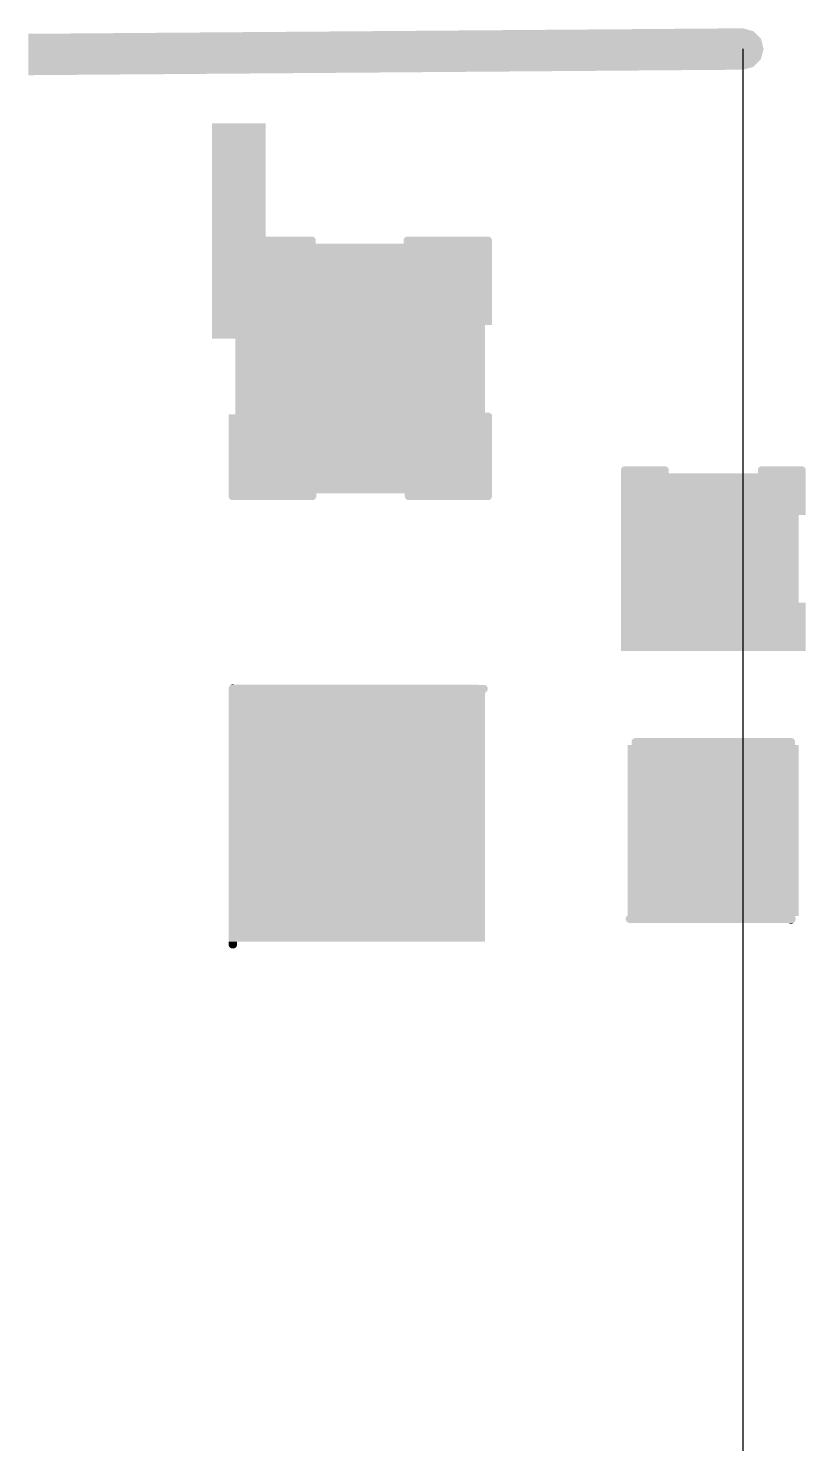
# Model space of a CAD drawing. Extents: x 0 to 3.48, y -0.08 to 2.34.
# Drawn here: x 0.885 to 0.9977, y 0.3367 to 0.5419 of the extents above; entities that cross this region are included whole.
import ezdxf

# ---------------------------------------------------------------- set-up
doc = ezdxf.new("R2010")
doc.units = 0
doc.layers.add('GBS', color=7, linetype='Continuous')
doc.layers.add('GTO', color=7, linetype='Continuous')

msp = doc.modelspace()

# ---------------------------------------------------------------- linework, layer by layer
at = {"layer": 'GBS'}
for points in [[(0.914, 0.51119), (0.91401, 0.51123), (0.92664, 0.51119), (0.92663, 0.51123)], [(0.914, 0.51114), (0.914, 0.51119), (0.92664, 0.51114), (0.92664, 0.51119)], [(0.914, 0.51071), (0.914, 0.51114), (0.92664, 0.51071), (0.92664, 0.51114)], [(0.91401, 0.51124), (0.91402, 0.51128), (0.92663, 0.51124), (0.92662, 0.51128)], [(0.91401, 0.51123), (0.91401, 0.51124), (0.92663, 0.51123), (0.92663, 0.51124)], [(0.91402, 0.51128), (0.91404, 0.51133), (0.92662, 0.51128), (0.92661, 0.51133)], [(0.91404, 0.51133), (0.91405, 0.51137), (0.92661, 0.51133), (0.92659, 0.51137)], [(0.91405, 0.51137), (0.91406, 0.51138), (0.92659, 0.51137), (0.92659, 0.51138)], [(0.91406, 0.51138), (0.91408, 0.51142), (0.92659, 0.51138), (0.92656, 0.51142)], [(0.91408, 0.51142), (0.9141, 0.51146), (0.92656, 0.51142), (0.92654, 0.51146)], [(0.9141, 0.51146), (0.91413, 0.5115), (0.92654, 0.51146), (0.92651, 0.5115)], [(0.91413, 0.5115), (0.91417, 0.51153), (0.92651, 0.5115), (0.92648, 0.51153)], [(0.91417, 0.51154), (0.9142, 0.51157), (0.92647, 0.51154), (0.92644, 0.51157)], [(0.91417, 0.51153), (0.91417, 0.51154), (0.92648, 0.51153), (0.92647, 0.51154)], [(0.9142, 0.51157), (0.91424, 0.5116), (0.92644, 0.51157), (0.9264, 0.5116)], [(0.91424, 0.5116), (0.91428, 0.51162), (0.9264, 0.5116), (0.92636, 0.51162)], [(0.91428, 0.51163), (0.91433, 0.51165), (0.92636, 0.51163), (0.92632, 0.51165)], [(0.91428, 0.51162), (0.91428, 0.51163), (0.92636, 0.51162), (0.92636, 0.51163)], [(0.91433, 0.51165), (0.91437, 0.51167), (0.92631, 0.51165), (0.92627, 0.51167)], [(0.91433, 0.51165), (0.91433, 0.51165), (0.92632, 0.51165), (0.92631, 0.51165)], [(0.91437, 0.51167), (0.91442, 0.51168), (0.92627, 0.51167), (0.92622, 0.51168)], [(0.91442, 0.51168), (0.91447, 0.51169), (0.92622, 0.51168), (0.92618, 0.51169)], [(0.91447, 0.51169), (0.91451, 0.5117), (0.92617, 0.51169), (0.92613, 0.5117)], [(0.91447, 0.51169), (0.91447, 0.51169), (0.92618, 0.51169), (0.92617, 0.51169)], [(0.91451, 0.5117), (0.91452, 0.5117), (0.92613, 0.5117), (0.92612, 0.5117)], [(0.91452, 0.5117), (0.91457, 0.5117), (0.92612, 0.5117), (0.92608, 0.5117)], [(0.93939, 0.51124), (0.9394, 0.51128), (0.95219, 0.51124), (0.95218, 0.51128)], [(0.93939, 0.51123), (0.93939, 0.51124), (0.95219, 0.51123), (0.95219, 0.51124)], [(0.93939, 0.51119), (0.93939, 0.51123), (0.9522, 0.51119), (0.95219, 0.51123)], [(0.93939, 0.51118), (0.93939, 0.51119), (0.9522, 0.51118), (0.9522, 0.51119)], [(0.93939, 0.51114), (0.93939, 0.51118), (0.9522, 0.51114), (0.9522, 0.51118)], [(0.93939, 0.51071), (0.93939, 0.51114), (0.9522, 0.51071), (0.9522, 0.51114)], [(0.9394, 0.51128), (0.93942, 0.51133), (0.95218, 0.51128), (0.95217, 0.51133)], [(0.93942, 0.51133), (0.93944, 0.51137), (0.95217, 0.51133), (0.95215, 0.51137)], [(0.93944, 0.51138), (0.93946, 0.51142), (0.95215, 0.51138), (0.95213, 0.51142)], [(0.93944, 0.51137), (0.93944, 0.51138), (0.95215, 0.51137), (0.95215, 0.51138)], [(0.93946, 0.51142), (0.93949, 0.51146), (0.95213, 0.51142), (0.9521, 0.51146)], [(0.93949, 0.51146), (0.93952, 0.5115), (0.9521, 0.51146), (0.95207, 0.5115)], [(0.93952, 0.5115), (0.93955, 0.51153), (0.95207, 0.5115), (0.95204, 0.51153)], [(0.93955, 0.51154), (0.93958, 0.51157), (0.95204, 0.51154), (0.952, 0.51157)], [(0.93955, 0.51153), (0.93955, 0.51154), (0.95204, 0.51153), (0.95204, 0.51154)], [(0.93959, 0.51157), (0.93962, 0.5116), (0.952, 0.51157), (0.95196, 0.5116)], [(0.93963, 0.5116), (0.93967, 0.51162), (0.95196, 0.5116), (0.95192, 0.51162)], [(0.93967, 0.51163), (0.93971, 0.51165), (0.95192, 0.51163), (0.95188, 0.51165)], [(0.93967, 0.51162), (0.93967, 0.51163), (0.95192, 0.51162), (0.95192, 0.51163)], [(0.93971, 0.51165), (0.93975, 0.51167), (0.95188, 0.51165), (0.95183, 0.51167)], [(0.93976, 0.51167), (0.9398, 0.51168), (0.95183, 0.51167), (0.95179, 0.51168)], [(0.9398, 0.51168), (0.93985, 0.51169), (0.95178, 0.51168), (0.95174, 0.51169)], [(0.9398, 0.51168), (0.9398, 0.51168), (0.95179, 0.51168), (0.95178, 0.51168)], [(0.93985, 0.51169), (0.9399, 0.5117), (0.95174, 0.51169), (0.95169, 0.5117)], [(0.9399, 0.5117), (0.9399, 0.5117), (0.95169, 0.5117), (0.95168, 0.5117)], [(0.9399, 0.5117), (0.93995, 0.5117), (0.95168, 0.5117), (0.95164, 0.5117)], [(0.914, 0.5107), (0.914, 0.51071), (0.92665, 0.5107), (0.92664, 0.51071)], [(0.914, 0.49888), (0.914, 0.5107), (0.9522, 0.49888), (0.9522, 0.5107)], [(0.93938, 0.5107), (0.93939, 0.51071), (0.9522, 0.5107), (0.9522, 0.51071)], [(0.915, 0.49887), (0.91499, 0.49888), (0.9512, 0.49887), (0.95121, 0.49888)], [(0.91499, 0.49888), (0.91499, 0.49888), (0.95121, 0.49888), (0.9522, 0.49888)], [(0.915, 0.48627), (0.915, 0.49887), (0.9512, 0.48627), (0.9512, 0.49887)], [(0.914, 0.48594), (0.91401, 0.48595), (0.9522, 0.48594), (0.9522, 0.48595)], [(0.914, 0.4745), (0.914, 0.48594), (0.9522, 0.4745), (0.9522, 0.48594)], [(0.91401, 0.48595), (0.91401, 0.48595), (0.9522, 0.48595), (0.95215, 0.48595)], [(0.91401, 0.48595), (0.9142, 0.48595), (0.95215, 0.48595), (0.95211, 0.48595)], [(0.915, 0.48626), (0.915, 0.48627), (0.9512, 0.48626), (0.9512, 0.48627)], [(0.915, 0.4862), (0.915, 0.48626), (0.95122, 0.4862), (0.9512, 0.48626)], [(0.915, 0.48619), (0.915, 0.4862), (0.95169, 0.48619), (0.95166, 0.4862)], [(0.915, 0.4862), (0.915, 0.4862), (0.95123, 0.4862), (0.95122, 0.4862)], [(0.915, 0.48618), (0.915, 0.48619), (0.95179, 0.48618), (0.95174, 0.48619)], [(0.915, 0.48619), (0.915, 0.48619), (0.95174, 0.48619), (0.95169, 0.48619)], [(0.915, 0.48616), (0.915, 0.48618), (0.95183, 0.48616), (0.95179, 0.48618)], [(0.915, 0.48614), (0.915, 0.48616), (0.95188, 0.48614), (0.95183, 0.48616)], [(0.915, 0.48612), (0.915, 0.48614), (0.95192, 0.48612), (0.95188, 0.48614)], [(0.915, 0.48609), (0.915, 0.48612), (0.95196, 0.48609), (0.95192, 0.48612)], [(0.915, 0.48606), (0.915, 0.48609), (0.952, 0.48606), (0.95196, 0.48609)], [(0.915, 0.48603), (0.915, 0.48606), (0.95204, 0.48603), (0.952, 0.48606)], [(0.915, 0.486), (0.915, 0.48603), (0.95207, 0.486), (0.95204, 0.48603)], [(0.915, 0.48596), (0.915, 0.486), (0.9521, 0.48596), (0.95207, 0.486)], [(0.915, 0.48595), (0.915, 0.48596), (0.95211, 0.48595), (0.9521, 0.48596)], [(0.95123, 0.4862), (0.95164, 0.4862), (0.95166, 0.4862), (0.95164, 0.4862)], [(0.97096, 0.47808), (0.97098, 0.47812), (0.97779, 0.47808), (0.97777, 0.47812)], [(0.97098, 0.47812), (0.971, 0.47816), (0.97777, 0.47812), (0.97774, 0.47816)], [(0.971, 0.47816), (0.97103, 0.4782), (0.97774, 0.47816), (0.97772, 0.4782)], [(0.97103, 0.4782), (0.97107, 0.47823), (0.97771, 0.4782), (0.97768, 0.47823)], [(0.97103, 0.4782), (0.97103, 0.4782), (0.97772, 0.4782), (0.97771, 0.4782)], [(0.97107, 0.47824), (0.9711, 0.47827), (0.97768, 0.47824), (0.97765, 0.47827)], [(0.97107, 0.47823), (0.97107, 0.47824), (0.97768, 0.47823), (0.97768, 0.47824)], [(0.9711, 0.47827), (0.97114, 0.4783), (0.97764, 0.47827), (0.97761, 0.4783)], [(0.9711, 0.47827), (0.9711, 0.47827), (0.97765, 0.47827), (0.97764, 0.47827)], [(0.97114, 0.4783), (0.97118, 0.47832), (0.9776, 0.4783), (0.97757, 0.47832)], [(0.97114, 0.4783), (0.97114, 0.4783), (0.97761, 0.4783), (0.9776, 0.4783)], [(0.97118, 0.47833), (0.97123, 0.47835), (0.97756, 0.47833), (0.97752, 0.47835)], [(0.97118, 0.47832), (0.97118, 0.47833), (0.97757, 0.47832), (0.97756, 0.47833)], [(0.97123, 0.47835), (0.97127, 0.47837), (0.97752, 0.47835), (0.97748, 0.47837)], [(0.97127, 0.47837), (0.97132, 0.47838), (0.97747, 0.47837), (0.97743, 0.47838)], [(0.97127, 0.47837), (0.97127, 0.47837), (0.97748, 0.47837), (0.97747, 0.47837)], [(0.97132, 0.47838), (0.97137, 0.47839), (0.97743, 0.47838), (0.97738, 0.47839)], [(0.97137, 0.47839), (0.97141, 0.4784), (0.97738, 0.47839), (0.97733, 0.4784)], [(0.97142, 0.4784), (0.97147, 0.4784), (0.97733, 0.4784), (0.97728, 0.4784)], [(0.99081, 0.47808), (0.99083, 0.47812), (0.99765, 0.47808), (0.99763, 0.47812)], [(0.99083, 0.47812), (0.99086, 0.47816), (0.99763, 0.47812), (0.9976, 0.47816)], [(0.99086, 0.47816), (0.99089, 0.4782), (0.9976, 0.47816), (0.99757, 0.4782)], [(0.99089, 0.4782), (0.99092, 0.47823), (0.99757, 0.4782), (0.99754, 0.47823)], [(0.99092, 0.47824), (0.99096, 0.47827), (0.99754, 0.47824), (0.9975, 0.47827)], [(0.99092, 0.47823), (0.99092, 0.47824), (0.99754, 0.47823), (0.99754, 0.47824)], [(0.99096, 0.47827), (0.99099, 0.4783), (0.9975, 0.47827), (0.99746, 0.4783)], [(0.991, 0.4783), (0.99104, 0.47832), (0.99746, 0.4783), (0.99742, 0.47832)], [(0.99104, 0.47833), (0.99108, 0.47835), (0.99742, 0.47833), (0.99738, 0.47835)], [(0.99104, 0.47832), (0.99104, 0.47833), (0.99742, 0.47832), (0.99742, 0.47833)], [(0.99108, 0.47835), (0.99113, 0.47837), (0.99738, 0.47835), (0.99733, 0.47837)], [(0.99113, 0.47837), (0.99117, 0.47838), (0.99733, 0.47837), (0.99729, 0.47838)], [(0.99117, 0.47838), (0.99122, 0.47839), (0.99728, 0.47838), (0.99724, 0.47839)], [(0.99117, 0.47838), (0.99117, 0.47838), (0.99729, 0.47838), (0.99728, 0.47838)], [(0.99122, 0.47839), (0.99127, 0.4784), (0.99724, 0.47839), (0.99719, 0.4784)], [(0.99127, 0.4784), (0.99127, 0.4784), (0.99719, 0.4784), (0.99718, 0.4784)], [(0.99127, 0.4784), (0.99132, 0.4784), (0.99718, 0.4784), (0.99714, 0.4784)], [(0.9709, 0.47789), (0.97091, 0.47793), (0.97784, 0.47789), (0.97784, 0.47793)], [(0.9709, 0.47788), (0.9709, 0.47789), (0.97784, 0.47788), (0.97784, 0.47789)], [(0.9709, 0.47784), (0.9709, 0.47788), (0.97785, 0.47784), (0.97784, 0.47788)], [(0.9709, 0.47741), (0.9709, 0.47784), (0.97785, 0.47741), (0.97785, 0.47784)], [(0.9709, 0.4774), (0.9709, 0.47741), (0.97786, 0.4774), (0.97785, 0.47741)], [(0.9709, 0.47133), (0.9709, 0.4774), (0.9977, 0.47133), (0.9977, 0.4774)], [(0.97091, 0.47794), (0.97092, 0.47798), (0.97784, 0.47794), (0.97783, 0.47798)], [(0.97091, 0.47793), (0.97091, 0.47794), (0.97784, 0.47793), (0.97784, 0.47794)], [(0.97092, 0.47798), (0.97094, 0.47803), (0.97783, 0.47798), (0.97781, 0.47803)], [(0.97094, 0.47803), (0.97095, 0.47807), (0.97781, 0.47803), (0.97779, 0.47807)], [(0.97095, 0.47807), (0.97096, 0.47808), (0.97779, 0.47807), (0.97779, 0.47808)], [(0.99075, 0.4774), (0.99076, 0.47741), (0.9977, 0.4774), (0.9977, 0.47741)], [(0.99076, 0.47794), (0.99077, 0.47798), (0.99769, 0.47794), (0.99768, 0.47798)], [(0.99076, 0.47793), (0.99076, 0.47794), (0.99769, 0.47793), (0.99769, 0.47794)], [(0.99076, 0.47789), (0.99076, 0.47793), (0.9977, 0.47789), (0.99769, 0.47793)], [(0.99076, 0.47788), (0.99076, 0.47789), (0.9977, 0.47788), (0.9977, 0.47789)], [(0.99076, 0.47784), (0.99076, 0.47788), (0.9977, 0.47784), (0.9977, 0.47788)], [(0.99076, 0.47741), (0.99076, 0.47784), (0.9977, 0.47741), (0.9977, 0.47784)], [(0.99078, 0.47798), (0.99079, 0.47803), (0.99768, 0.47798), (0.99767, 0.47803)], [(0.99079, 0.47803), (0.99081, 0.47807), (0.99767, 0.47803), (0.99765, 0.47807)], [(0.99081, 0.47807), (0.99081, 0.47808), (0.99765, 0.47807), (0.99765, 0.47808)], [(0.914, 0.47449), (0.914, 0.4745), (0.92672, 0.47449), (0.92672, 0.4745)], [(0.914, 0.4745), (0.914, 0.4745), (0.92672, 0.4745), (0.93955, 0.4745)], [(0.914, 0.47406), (0.914, 0.47449), (0.92672, 0.47406), (0.92672, 0.47449)], [(0.914, 0.47401), (0.914, 0.47406), (0.92671, 0.47401), (0.92672, 0.47406)], [(0.91401, 0.47397), (0.914, 0.47401), (0.92671, 0.47397), (0.92671, 0.47401)], [(0.93956, 0.47449), (0.93955, 0.4745), (0.9522, 0.47449), (0.9522, 0.4745)], [(0.93956, 0.47406), (0.93956, 0.47449), (0.9522, 0.47406), (0.9522, 0.47449)], [(0.93956, 0.47401), (0.93956, 0.47406), (0.9522, 0.47401), (0.9522, 0.47406)], [(0.93957, 0.47397), (0.93956, 0.47401), (0.95219, 0.47397), (0.9522, 0.47401)], [(0.91401, 0.47396), (0.91401, 0.47397), (0.92671, 0.47396), (0.92671, 0.47397)], [(0.91402, 0.47392), (0.91401, 0.47396), (0.9267, 0.47392), (0.92671, 0.47396)], [(0.91404, 0.47387), (0.91402, 0.47392), (0.92668, 0.47387), (0.9267, 0.47392)], [(0.91405, 0.47383), (0.91404, 0.47387), (0.92666, 0.47383), (0.92668, 0.47387)], [(0.91406, 0.47382), (0.91405, 0.47383), (0.92666, 0.47382), (0.92666, 0.47383)], [(0.91408, 0.47378), (0.91406, 0.47382), (0.92664, 0.47378), (0.92666, 0.47382)], [(0.9141, 0.47374), (0.91408, 0.47378), (0.92661, 0.47374), (0.92664, 0.47378)], [(0.91413, 0.4737), (0.9141, 0.47374), (0.92658, 0.4737), (0.92661, 0.47374)], [(0.91417, 0.47367), (0.91413, 0.4737), (0.92655, 0.47367), (0.92658, 0.4737)], [(0.91417, 0.47366), (0.91417, 0.47367), (0.92655, 0.47366), (0.92655, 0.47367)], [(0.9142, 0.47363), (0.91417, 0.47366), (0.92652, 0.47363), (0.92655, 0.47366)], [(0.91424, 0.4736), (0.9142, 0.47363), (0.92648, 0.4736), (0.92651, 0.47363)], [(0.9142, 0.47363), (0.9142, 0.47363), (0.92651, 0.47363), (0.92652, 0.47363)], [(0.91428, 0.47358), (0.91424, 0.4736), (0.92644, 0.47358), (0.92648, 0.4736)], [(0.91433, 0.47355), (0.91428, 0.47358), (0.92639, 0.47355), (0.92643, 0.47358)], [(0.91428, 0.47358), (0.91428, 0.47358), (0.92643, 0.47358), (0.92644, 0.47358)], [(0.91437, 0.47353), (0.91433, 0.47355), (0.92635, 0.47353), (0.92639, 0.47355)], [(0.91442, 0.47352), (0.91437, 0.47353), (0.9263, 0.47352), (0.92634, 0.47353)], [(0.91437, 0.47353), (0.91437, 0.47353), (0.92634, 0.47353), (0.92635, 0.47353)], [(0.91447, 0.47351), (0.91442, 0.47352), (0.92625, 0.47351), (0.9263, 0.47352)], [(0.91452, 0.4735), (0.91447, 0.47351), (0.9262, 0.4735), (0.92625, 0.47351)], [(0.91456, 0.4735), (0.91452, 0.4735), (0.92615, 0.4735), (0.9262, 0.4735)], [(0.93957, 0.47396), (0.93957, 0.47397), (0.95219, 0.47396), (0.95219, 0.47397)], [(0.93958, 0.47392), (0.93957, 0.47396), (0.95218, 0.47392), (0.95219, 0.47396)], [(0.9396, 0.47387), (0.93958, 0.47392), (0.95217, 0.47387), (0.95218, 0.47392)], [(0.93961, 0.47383), (0.9396, 0.47387), (0.95215, 0.47383), (0.95217, 0.47387)], [(0.93962, 0.47382), (0.93961, 0.47383), (0.95215, 0.47382), (0.95215, 0.47383)], [(0.93964, 0.47378), (0.93962, 0.47382), (0.95213, 0.47378), (0.95215, 0.47382)], [(0.93966, 0.47374), (0.93964, 0.47378), (0.9521, 0.47374), (0.95213, 0.47378)], [(0.93969, 0.4737), (0.93966, 0.47374), (0.95207, 0.4737), (0.9521, 0.47374)], [(0.93973, 0.47367), (0.93969, 0.4737), (0.95204, 0.47367), (0.95207, 0.4737)], [(0.93973, 0.47366), (0.93973, 0.47367), (0.95204, 0.47366), (0.95204, 0.47367)], [(0.93976, 0.47363), (0.93973, 0.47366), (0.952, 0.47363), (0.95204, 0.47366)], [(0.9398, 0.4736), (0.93976, 0.47363), (0.95196, 0.4736), (0.952, 0.47363)], [(0.93984, 0.47358), (0.9398, 0.4736), (0.95192, 0.47358), (0.95196, 0.4736)], [(0.93989, 0.47355), (0.93984, 0.47358), (0.95188, 0.47355), (0.95192, 0.47358)], [(0.93993, 0.47353), (0.93989, 0.47355), (0.95183, 0.47353), (0.95188, 0.47355)], [(0.93998, 0.47352), (0.93993, 0.47353), (0.95179, 0.47352), (0.95183, 0.47353)], [(0.94003, 0.47351), (0.93998, 0.47352), (0.95174, 0.47351), (0.95178, 0.47352)], [(0.93998, 0.47352), (0.93998, 0.47352), (0.95178, 0.47352), (0.95179, 0.47352)], [(0.94008, 0.4735), (0.94003, 0.47351), (0.95169, 0.4735), (0.95174, 0.47351)], [(0.94012, 0.4735), (0.94008, 0.4735), (0.95164, 0.4735), (0.95169, 0.4735)], [(0.9709, 0.47132), (0.9709, 0.47133), (0.9977, 0.47132), (0.9977, 0.47133)], [(0.9709, 0.47131), (0.9709, 0.47132), (0.9967, 0.47131), (0.99671, 0.47132)], [(0.9709, 0.47132), (0.9709, 0.47132), (0.99671, 0.47132), (0.9977, 0.47132)], [(0.9709, 0.45864), (0.9709, 0.47131), (0.9967, 0.45864), (0.9967, 0.47131)], [(0.9709, 0.45863), (0.9709, 0.45864), (0.9977, 0.45863), (0.9977, 0.45864)], [(0.9709, 0.45864), (0.9709, 0.45864), (0.9977, 0.45864), (0.99671, 0.45864)], [(0.9709, 0.45864), (0.9709, 0.45864), (0.99671, 0.45864), (0.9967, 0.45864)], [(0.9709, 0.45161), (0.9709, 0.45863), (0.9977, 0.45161), (0.9977, 0.45863)], [(0.9709, 0.4516), (0.9709, 0.45161), (0.9977, 0.4516), (0.9977, 0.45161)], [(0.914, 0.44619), (0.91401, 0.44623), (0.95159, 0.44619), (0.95159, 0.44623)], [(0.914, 0.44614), (0.914, 0.44619), (0.9516, 0.44614), (0.95159, 0.44619)], [(0.914, 0.44609), (0.914, 0.44614), (0.95159, 0.44609), (0.9516, 0.44614)], [(0.914, 0.44604), (0.914, 0.44609), (0.95159, 0.44604), (0.95159, 0.44609)], [(0.914, 0.44599), (0.914, 0.44604), (0.95158, 0.44599), (0.95159, 0.44604)], [(0.914, 0.44594), (0.914, 0.44599), (0.95156, 0.44594), (0.95158, 0.44599)], [(0.914, 0.4459), (0.914, 0.44594), (0.95154, 0.4459), (0.95156, 0.44594)], [(0.914, 0.44586), (0.914, 0.4459), (0.95152, 0.44586), (0.95154, 0.4459)], [(0.914, 0.44581), (0.914, 0.44586), (0.95149, 0.44581), (0.95152, 0.44586)], [(0.914, 0.44578), (0.914, 0.44581), (0.95146, 0.44578), (0.95149, 0.44581)], [(0.914, 0.44574), (0.914, 0.44578), (0.95143, 0.44574), (0.95146, 0.44578)], [(0.914, 0.44571), (0.914, 0.44574), (0.95139, 0.44571), (0.95143, 0.44574)], [(0.914, 0.44568), (0.914, 0.44571), (0.95135, 0.44568), (0.95139, 0.44571)], [(0.914, 0.44565), (0.914, 0.44568), (0.95131, 0.44565), (0.95135, 0.44568)], [(0.914, 0.44563), (0.914, 0.44565), (0.95127, 0.44563), (0.95131, 0.44565)], [(0.914, 0.44561), (0.914, 0.44563), (0.95123, 0.44561), (0.95127, 0.44563)], [(0.914, 0.4456), (0.914, 0.44561), (0.95122, 0.4456), (0.95122, 0.44561)], [(0.914, 0.44561), (0.914, 0.44561), (0.95122, 0.44561), (0.95123, 0.44561)], [(0.914, 0.44551), (0.914, 0.4456), (0.95122, 0.44551), (0.95122, 0.4456)], [(0.914, 0.44541), (0.914, 0.44551), (0.95121, 0.44541), (0.95122, 0.44551)], [(0.914, 0.44538), (0.914, 0.44541), (0.9512, 0.44538), (0.95121, 0.44541)], [(0.914, 0.4095), (0.914, 0.44538), (0.9512, 0.4095), (0.9512, 0.44538)], [(0.91401, 0.44628), (0.91402, 0.4463), (0.95158, 0.44628), (0.95157, 0.4463)], [(0.91401, 0.44624), (0.91401, 0.44628), (0.95158, 0.44624), (0.95158, 0.44628)], [(0.91401, 0.44623), (0.91401, 0.44624), (0.95159, 0.44623), (0.95158, 0.44624)], [(0.91402, 0.44633), (0.91403, 0.44635), (0.95156, 0.44633), (0.95155, 0.44635)], [(0.91402, 0.4463), (0.91402, 0.44633), (0.95157, 0.4463), (0.95156, 0.44633)], [(0.91403, 0.44635), (0.91404, 0.44637), (0.95155, 0.44635), (0.95154, 0.44637)], [(0.91404, 0.44637), (0.91405, 0.4464), (0.95154, 0.44637), (0.95153, 0.4464)], [(0.91405, 0.4464), (0.91406, 0.44642), (0.95153, 0.4464), (0.95152, 0.44642)], [(0.91406, 0.44642), (0.91407, 0.44644), (0.95152, 0.44642), (0.9515, 0.44644)], [(0.91407, 0.44644), (0.91408, 0.44646), (0.9515, 0.44644), (0.95149, 0.44646)], [(0.91408, 0.44646), (0.9141, 0.44649), (0.95149, 0.44646), (0.95147, 0.44649)], [(0.9141, 0.4465), (0.91413, 0.44653), (0.95146, 0.4465), (0.95143, 0.44653)], [(0.9141, 0.44649), (0.9141, 0.4465), (0.95147, 0.44649), (0.95146, 0.4465)], [(0.91413, 0.44653), (0.91416, 0.44657), (0.95143, 0.44653), (0.9514, 0.44657)], [(0.91416, 0.44657), (0.91419, 0.4466), (0.95139, 0.44657), (0.95136, 0.4466)], [(0.91416, 0.44657), (0.91416, 0.44657), (0.9514, 0.44657), (0.95139, 0.44657)], [(0.91419, 0.4466), (0.9142, 0.44661), (0.95136, 0.4466), (0.95134, 0.44661)], [(0.9142, 0.44661), (0.91421, 0.44662), (0.95134, 0.44661), (0.95131, 0.44662)], [(0.91421, 0.44662), (0.91424, 0.44664), (0.95131, 0.44662), (0.95128, 0.44664)], [(0.91424, 0.44665), (0.91427, 0.44667), (0.95127, 0.44665), (0.95123, 0.44667)], [(0.91424, 0.44664), (0.91424, 0.44665), (0.95128, 0.44664), (0.95127, 0.44665)], [(0.91427, 0.44667), (0.91428, 0.44667), (0.95123, 0.44667), (0.9512, 0.44667)], [(0.91428, 0.44667), (0.91429, 0.44668), (0.9512, 0.44667), (0.95118, 0.44668)], [(0.91429, 0.44668), (0.91431, 0.44669), (0.95118, 0.44668), (0.95113, 0.44669)], [(0.91431, 0.44669), (0.91432, 0.4467), (0.95113, 0.44669), (0.95108, 0.4467)], [(0.91432, 0.4467), (0.91433, 0.4467), (0.95108, 0.4467), (0.95103, 0.4467)], [(0.91433, 0.4467), (0.91437, 0.44672), (0.91488, 0.4467), (0.91484, 0.44672)], [(0.91433, 0.4467), (0.91433, 0.4467), (0.95103, 0.4467), (0.95032, 0.4467)], [(0.91433, 0.4467), (0.91433, 0.4467), (0.91489, 0.4467), (0.91488, 0.4467)], [(0.91438, 0.44672), (0.91442, 0.44674), (0.91484, 0.44672), (0.91479, 0.44674)], [(0.91443, 0.44674), (0.91447, 0.44675), (0.91479, 0.44674), (0.91474, 0.44675)], [(0.91448, 0.44675), (0.91453, 0.44676), (0.91474, 0.44675), (0.91469, 0.44676)], [(0.91453, 0.44676), (0.91458, 0.44677), (0.91468, 0.44676), (0.91463, 0.44677)], [(0.91453, 0.44676), (0.91453, 0.44676), (0.91469, 0.44676), (0.91468, 0.44676)], [(0.91458, 0.44677), (0.91458, 0.44677), (0.91463, 0.44677), (0.91458, 0.44677)], [(0.91489, 0.4467), (0.91494, 0.44671), (0.95032, 0.4467), (0.95027, 0.44671)], [(0.91494, 0.44671), (0.91498, 0.44672), (0.95027, 0.44671), (0.95021, 0.44672)], [(0.91498, 0.44672), (0.91504, 0.44672), (0.95021, 0.44672), (0.95018, 0.44672)], [(0.91504, 0.44672), (0.91508, 0.44673), (0.95018, 0.44672), (0.9501, 0.44673)], [(0.91508, 0.44673), (0.91513, 0.44673), (0.9501, 0.44673), (0.95008, 0.44673)], [(0.9719, 0.41352), (0.9719, 0.438), (0.9967, 0.41352), (0.9967, 0.438)], [(0.97191, 0.438), (0.97191, 0.438), (0.9967, 0.438), (0.99638, 0.438)], [(0.97191, 0.438), (0.97201, 0.438), (0.99638, 0.438), (0.99616, 0.438)], [(0.97245, 0.43844), (0.97246, 0.43848), (0.99615, 0.43844), (0.99615, 0.43848)], [(0.97245, 0.43801), (0.97245, 0.43844), (0.99615, 0.43801), (0.99615, 0.43844)], [(0.97245, 0.438), (0.97245, 0.43801), (0.99616, 0.438), (0.99615, 0.43801)], [(0.97246, 0.43854), (0.97247, 0.43858), (0.99614, 0.43854), (0.99613, 0.43858)], [(0.97246, 0.43853), (0.97246, 0.43854), (0.99614, 0.43853), (0.99614, 0.43854)], [(0.97246, 0.43849), (0.97246, 0.43853), (0.99615, 0.43849), (0.99614, 0.43853)], [(0.97246, 0.43848), (0.97246, 0.43849), (0.99615, 0.43848), (0.99615, 0.43849)], [(0.97247, 0.43858), (0.97249, 0.43863), (0.99613, 0.43858), (0.99612, 0.43863)], [(0.97249, 0.43863), (0.97251, 0.43867), (0.99612, 0.43863), (0.9961, 0.43867)], [(0.97251, 0.43868), (0.97253, 0.43872), (0.9961, 0.43868), (0.99608, 0.43872)], [(0.97251, 0.43867), (0.97251, 0.43868), (0.9961, 0.43867), (0.9961, 0.43868)], [(0.97253, 0.43872), (0.97255, 0.43876), (0.99608, 0.43872), (0.99605, 0.43876)], [(0.97256, 0.43876), (0.97258, 0.4388), (0.99605, 0.43876), (0.99602, 0.4388)], [(0.97259, 0.4388), (0.97262, 0.43883), (0.99602, 0.4388), (0.99599, 0.43883)], [(0.97262, 0.43884), (0.97265, 0.43887), (0.99599, 0.43884), (0.99595, 0.43887)], [(0.97262, 0.43883), (0.97262, 0.43884), (0.99599, 0.43883), (0.99599, 0.43884)], [(0.97265, 0.43887), (0.97269, 0.4389), (0.99595, 0.43887), (0.99591, 0.4389)], [(0.97269, 0.4389), (0.97273, 0.43892), (0.99591, 0.4389), (0.99587, 0.43892)], [(0.97273, 0.43892), (0.97274, 0.43893), (0.99587, 0.43892), (0.99587, 0.43893)], [(0.97274, 0.43893), (0.97278, 0.43895), (0.99587, 0.43893), (0.99583, 0.43895)], [(0.97278, 0.43895), (0.97282, 0.43897), (0.99583, 0.43895), (0.99578, 0.43897)], [(0.97282, 0.43897), (0.97287, 0.43898), (0.99578, 0.43897), (0.99574, 0.43898)], [(0.97287, 0.43898), (0.97292, 0.43899), (0.99573, 0.43898), (0.99569, 0.43899)], [(0.97287, 0.43898), (0.97287, 0.43898), (0.99574, 0.43898), (0.99573, 0.43898)], [(0.97292, 0.43899), (0.97297, 0.439), (0.99569, 0.43899), (0.99564, 0.439)], [(0.97297, 0.439), (0.97297, 0.439), (0.99564, 0.439), (0.99563, 0.439)], [(0.97297, 0.439), (0.97302, 0.439), (0.99563, 0.439), (0.99559, 0.439)], [(0.97159, 0.41282), (0.9716, 0.41287), (0.99624, 0.41282), (0.99623, 0.41287)], [(0.97159, 0.41277), (0.97159, 0.41282), (0.99624, 0.41277), (0.99624, 0.41282)], [(0.97159, 0.41276), (0.97159, 0.41277), (0.99624, 0.41276), (0.99624, 0.41277)], [(0.97159, 0.41272), (0.97159, 0.41276), (0.99624, 0.41272), (0.99624, 0.41276)], [(0.9716, 0.4127), (0.97159, 0.41272), (0.99624, 0.4127), (0.99624, 0.41272)], [(0.9716, 0.41287), (0.97161, 0.41292), (0.99623, 0.41287), (0.99622, 0.41292)], [(0.9716, 0.41267), (0.9716, 0.4127), (0.99624, 0.41267), (0.99624, 0.4127)], [(0.97161, 0.41264), (0.9716, 0.41267), (0.99623, 0.41264), (0.99624, 0.41267)], [(0.97161, 0.41293), (0.97163, 0.41297), (0.99622, 0.41293), (0.99621, 0.41297)], [(0.97161, 0.41292), (0.97161, 0.41293), (0.99622, 0.41292), (0.99622, 0.41293)], [(0.97161, 0.41262), (0.97161, 0.41264), (0.99623, 0.41262), (0.99623, 0.41264)], [(0.97162, 0.41259), (0.97161, 0.41262), (0.99622, 0.41259), (0.99623, 0.41262)], [(0.97163, 0.41258), (0.97162, 0.41259), (0.99622, 0.41258), (0.99622, 0.41259)], [(0.97163, 0.41298), (0.97164, 0.41301), (0.9962, 0.41298), (0.99619, 0.41301)], [(0.97163, 0.41297), (0.97163, 0.41298), (0.99621, 0.41297), (0.9962, 0.41298)], [(0.97165, 0.41253), (0.97163, 0.41258), (0.99621, 0.41253), (0.99622, 0.41258)], [(0.97164, 0.41301), (0.97166, 0.41304), (0.99619, 0.41301), (0.99618, 0.41304)], [(0.97167, 0.41249), (0.97165, 0.41253), (0.99619, 0.41249), (0.9962, 0.41253)], [(0.97165, 0.41253), (0.97165, 0.41253), (0.9962, 0.41253), (0.99621, 0.41253)], [(0.97166, 0.41304), (0.97167, 0.41306), (0.99618, 0.41304), (0.99617, 0.41306)], [(0.97167, 0.41306), (0.97169, 0.41309), (0.99617, 0.41306), (0.99615, 0.41309)], [(0.97167, 0.41248), (0.97167, 0.41249), (0.99618, 0.41248), (0.99619, 0.41249)], [(0.9717, 0.41244), (0.97167, 0.41248), (0.99617, 0.41244), (0.99618, 0.41248)], [(0.97169, 0.4131), (0.97172, 0.41314), (0.99616, 0.4131), (0.99616, 0.41314)], [(0.97169, 0.41309), (0.97169, 0.4131), (0.99615, 0.41309), (0.99616, 0.4131)], [(0.97172, 0.41314), (0.97173, 0.41315), (0.99616, 0.41314), (0.99616, 0.41315)], [(0.97173, 0.41315), (0.97176, 0.41318), (0.99616, 0.41315), (0.99617, 0.41318)], [(0.97176, 0.41318), (0.97177, 0.41319), (0.99617, 0.41318), (0.99617, 0.41319)], [(0.97177, 0.41319), (0.97178, 0.4132), (0.99617, 0.41319), (0.99618, 0.4132)], [(0.97178, 0.4132), (0.97178, 0.4132), (0.99618, 0.4132), (0.9967, 0.4132)], [(0.97179, 0.4132), (0.9718, 0.41321), (0.9967, 0.4132), (0.9967, 0.41321)], [(0.9718, 0.41321), (0.97184, 0.41324), (0.9967, 0.41321), (0.9967, 0.41324)], [(0.97184, 0.41324), (0.97188, 0.41327), (0.9967, 0.41324), (0.9967, 0.41327)], [(0.97188, 0.41327), (0.97188, 0.41328), (0.9967, 0.41327), (0.9967, 0.41328)], [(0.97189, 0.41347), (0.9719, 0.41352), (0.9967, 0.41347), (0.9967, 0.41352)], [(0.97189, 0.41337), (0.97189, 0.41347), (0.9967, 0.41337), (0.9967, 0.41347)], [(0.97189, 0.41328), (0.97189, 0.41337), (0.9967, 0.41328), (0.9967, 0.41337)], [(0.97171, 0.41243), (0.9717, 0.41244), (0.99616, 0.41243), (0.99617, 0.41244)], [(0.97173, 0.4124), (0.97171, 0.41243), (0.99614, 0.4124), (0.99616, 0.41243)], [(0.97175, 0.41238), (0.97173, 0.4124), (0.99613, 0.41238), (0.99614, 0.4124)], [(0.97176, 0.41237), (0.97175, 0.41238), (0.99612, 0.41237), (0.99613, 0.41238)], [(0.9718, 0.41233), (0.97176, 0.41237), (0.99609, 0.41233), (0.99612, 0.41237)], [(0.97184, 0.4123), (0.9718, 0.41233), (0.99606, 0.4123), (0.99609, 0.41233)], [(0.97186, 0.41229), (0.97184, 0.4123), (0.99605, 0.41229), (0.99606, 0.4123)], [(0.97188, 0.41228), (0.97186, 0.41229), (0.99604, 0.41228), (0.99605, 0.41229)], [(0.97193, 0.41225), (0.97188, 0.41228), (0.99601, 0.41225), (0.99604, 0.41228)], [(0.97197, 0.41223), (0.97193, 0.41225), (0.99599, 0.41223), (0.99601, 0.41225)], [(0.97202, 0.41222), (0.97197, 0.41223), (0.99597, 0.41222), (0.99599, 0.41223)], [(0.97207, 0.41221), (0.97203, 0.41222), (0.99595, 0.41221), (0.99597, 0.41222)], [(0.97212, 0.4122), (0.97207, 0.41221), (0.99594, 0.4122), (0.99595, 0.41221)], [(0.99493, 0.41219), (0.99483, 0.4122), (0.99513, 0.41219), (0.99522, 0.4122)], [(0.99503, 0.41218), (0.99493, 0.41219), (0.99503, 0.41218), (0.99512, 0.41219)], [(0.99493, 0.41219), (0.99493, 0.41219), (0.99512, 0.41219), (0.99513, 0.41219)], [(0.99525, 0.41218), (0.99523, 0.4122), (0.99592, 0.41218), (0.99594, 0.4122)], [(0.99526, 0.41218), (0.99525, 0.41218), (0.99591, 0.41218), (0.99592, 0.41218)], [(0.9953, 0.41216), (0.99526, 0.41218), (0.99587, 0.41216), (0.99591, 0.41218)], [(0.99531, 0.41215), (0.9953, 0.41216), (0.99586, 0.41215), (0.99587, 0.41216)], [(0.99535, 0.41214), (0.99531, 0.41215), (0.99581, 0.41214), (0.99586, 0.41215)], [(0.99536, 0.41213), (0.99535, 0.41214), (0.9958, 0.41213), (0.99581, 0.41214)], [(0.99541, 0.41212), (0.99536, 0.41213), (0.99576, 0.41212), (0.9958, 0.41213)], [(0.99542, 0.41212), (0.99541, 0.41212), (0.99575, 0.41212), (0.99576, 0.41212)], [(0.99547, 0.4121), (0.99542, 0.41212), (0.9957, 0.4121), (0.99575, 0.41212)], [(0.99552, 0.4121), (0.99547, 0.4121), (0.99565, 0.4121), (0.99569, 0.4121)], [(0.99547, 0.4121), (0.99547, 0.4121), (0.99569, 0.4121), (0.9957, 0.4121)], [(0.99553, 0.4121), (0.99552, 0.4121), (0.99563, 0.4121), (0.99565, 0.4121)], [(0.99559, 0.41209), (0.99553, 0.4121), (0.99559, 0.41209), (0.99563, 0.4121)], [(0.914, 0.40949), (0.914, 0.4095), (0.91522, 0.40949), (0.91523, 0.4095)], [(0.914, 0.4095), (0.914, 0.4095), (0.91523, 0.4095), (0.9512, 0.4095)], [(0.914, 0.40906), (0.914, 0.40949), (0.91522, 0.40906), (0.91522, 0.40949)], [(0.914, 0.40901), (0.914, 0.40906), (0.91522, 0.40901), (0.91522, 0.40906)], [(0.91401, 0.40897), (0.914, 0.40901), (0.91522, 0.40897), (0.91522, 0.40901)], [(0.91401, 0.40896), (0.91401, 0.40897), (0.91521, 0.40896), (0.91522, 0.40897)], [(0.91402, 0.40892), (0.91401, 0.40896), (0.9152, 0.40892), (0.91521, 0.40896)], [(0.91404, 0.40887), (0.91402, 0.40892), (0.91519, 0.40887), (0.9152, 0.40892)], [(0.91405, 0.40883), (0.91404, 0.40887), (0.91517, 0.40883), (0.91519, 0.40887)], [(0.91406, 0.40882), (0.91405, 0.40883), (0.91517, 0.40882), (0.91517, 0.40883)], [(0.91408, 0.40878), (0.91406, 0.40882), (0.91515, 0.40878), (0.91517, 0.40882)], [(0.9141, 0.40874), (0.91408, 0.40878), (0.91512, 0.40874), (0.91515, 0.40878)], [(0.91413, 0.4087), (0.91411, 0.40874), (0.91509, 0.4087), (0.91512, 0.40874)], [(0.91417, 0.40867), (0.91414, 0.4087), (0.91506, 0.40867), (0.91509, 0.4087)], [(0.91417, 0.40866), (0.91417, 0.40867), (0.91506, 0.40866), (0.91506, 0.40867)], [(0.9142, 0.40863), (0.91417, 0.40866), (0.91503, 0.40863), (0.91506, 0.40866)], [(0.91421, 0.40863), (0.9142, 0.40863), (0.91502, 0.40863), (0.91503, 0.40863)], [(0.91424, 0.4086), (0.91421, 0.40863), (0.91499, 0.4086), (0.91502, 0.40863)], [(0.91425, 0.4086), (0.91424, 0.4086), (0.91498, 0.4086), (0.91499, 0.4086)], [(0.91428, 0.40858), (0.91425, 0.4086), (0.91495, 0.40858), (0.91498, 0.4086)], [(0.91429, 0.40857), (0.91428, 0.40858), (0.91494, 0.40857), (0.91495, 0.40858)], [(0.91433, 0.40855), (0.91429, 0.40857), (0.91491, 0.40855), (0.91494, 0.40857)], [(0.91434, 0.40855), (0.91433, 0.40855), (0.9149, 0.40855), (0.91491, 0.40855)], [(0.91437, 0.40853), (0.91434, 0.40855), (0.91487, 0.40853), (0.9149, 0.40855)], [(0.91439, 0.40853), (0.91437, 0.40853), (0.91485, 0.40853), (0.91487, 0.40853)], [(0.91442, 0.40852), (0.91439, 0.40853), (0.91483, 0.40852), (0.91485, 0.40853)], [(0.91445, 0.40851), (0.91442, 0.40852), (0.9148, 0.40851), (0.91483, 0.40852)], [(0.91447, 0.40851), (0.91445, 0.40851), (0.91479, 0.40851), (0.9148, 0.40851)], [(0.91452, 0.4085), (0.91447, 0.40851), (0.91476, 0.4085), (0.91479, 0.40851)], [(0.91456, 0.4085), (0.91453, 0.4085), (0.91474, 0.4085), (0.91476, 0.4085)], [(0.91461, 0.4085), (0.91456, 0.4085), (0.91471, 0.4085), (0.91474, 0.4085)], [(0.91466, 0.40849), (0.91461, 0.4085), (0.91466, 0.40849), (0.9147, 0.4085)], [(0.91461, 0.4085), (0.91461, 0.4085), (0.9147, 0.4085), (0.91471, 0.4085)]]:
    msp.add_solid(points, dxfattribs=at)
at = {"layer": 'GTO'}
msp.add_lwpolyline([(0.9886, 0.5389), (0.9886, 0.328)], dxfattribs=at)
for points in [[(0.93418, 0.54148), (0.98858, 0.5419), (0.99013, 0.54148), (0.98858, 0.5419)], [(0.88495, 0.5411), (0.93418, 0.54148), (0.9905, 0.5411), (0.99013, 0.54148)], [(0.88495, 0.54039), (0.88495, 0.5411), (0.99121, 0.54039), (0.9905, 0.5411)], [(0.88495, 0.5389), (0.88495, 0.54039), (0.9916, 0.5389), (0.99121, 0.54039)], [(0.88495, 0.53739), (0.88495, 0.5389), (0.99119, 0.53739), (0.9916, 0.5389)], [(0.88495, 0.5363), (0.88495, 0.53739), (0.99011, 0.5363), (0.99119, 0.53739)], [(0.88495, 0.5359), (0.88495, 0.5363), (0.98862, 0.5359), (0.99011, 0.5363)], [(0.88495, 0.5351), (0.88495, 0.5359), (0.88495, 0.5351), (0.98862, 0.5359)], [(0.9116, 0.49691), (0.9116, 0.5281), (0.9194, 0.49691), (0.9194, 0.5281)], [(0.91161, 0.5281), (0.91161, 0.5281), (0.9194, 0.5281), (0.91161, 0.5281)], [(0.9116, 0.4969), (0.9116, 0.49691), (0.9194, 0.4969), (0.9194, 0.49691)]]:
    msp.add_solid(points, dxfattribs=at)

doc.saveas('drawing.dxf')
